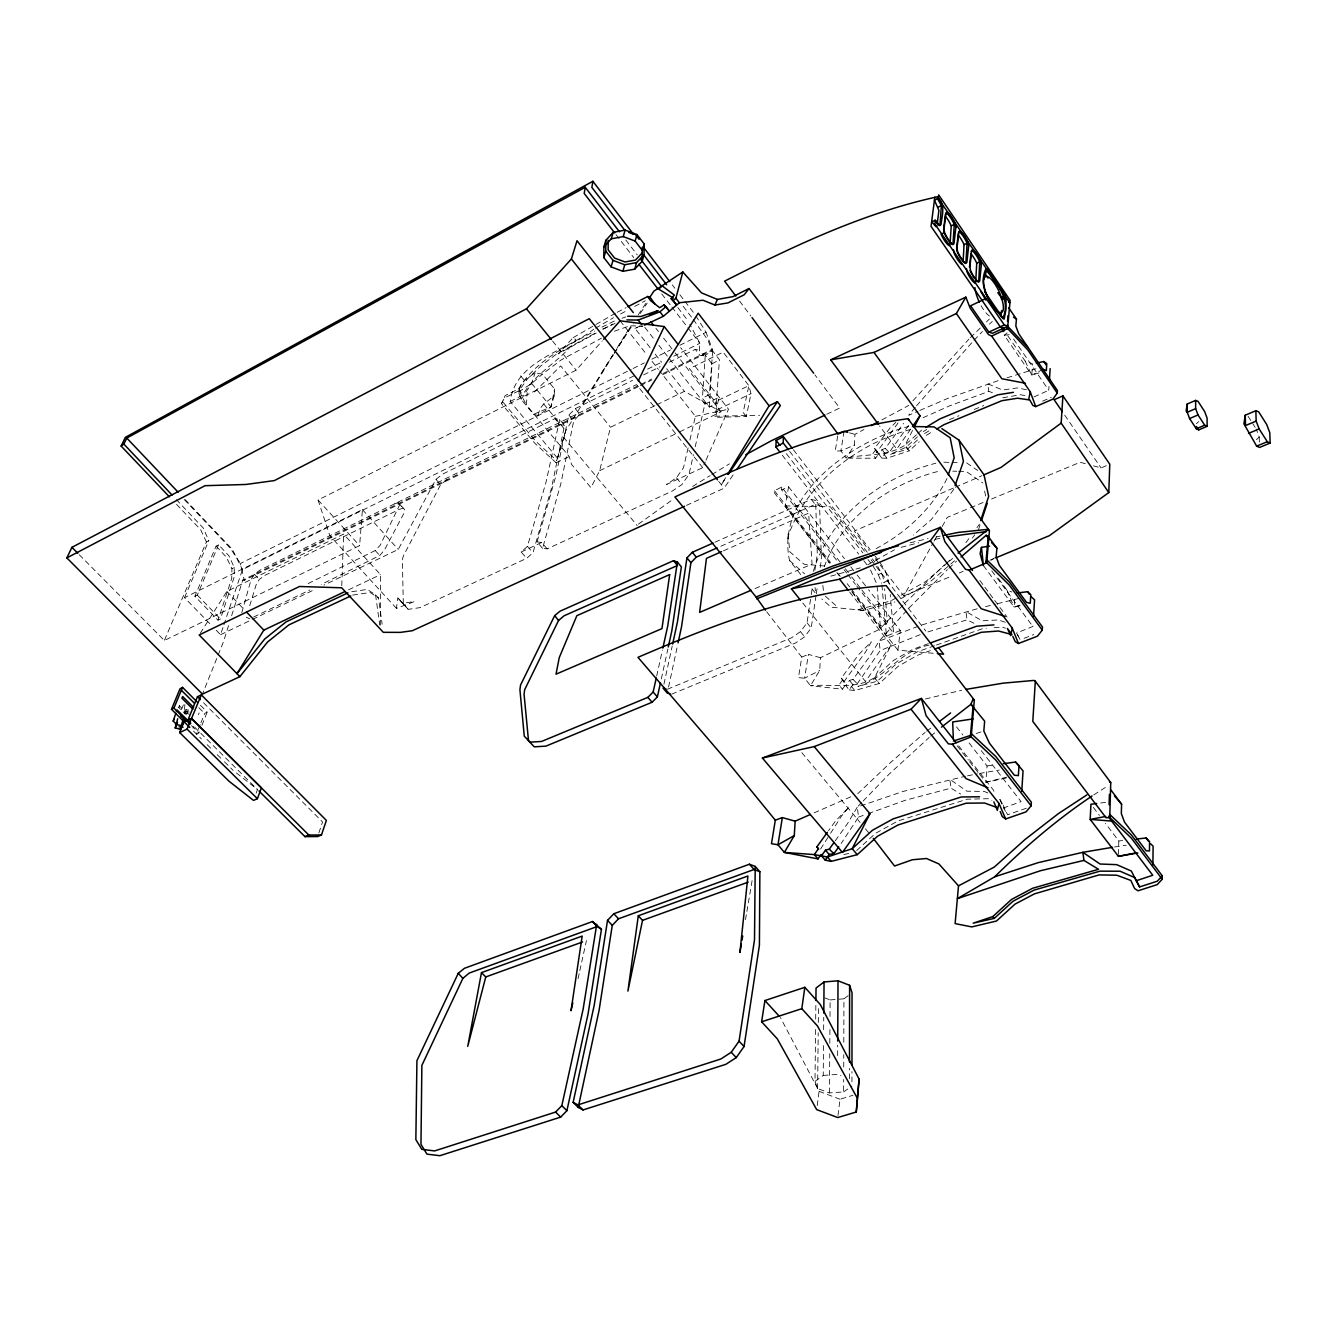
<?xml version="1.0" encoding="UTF-8"?>
<svg xmlns="http://www.w3.org/2000/svg" width="1337" height="1337" viewBox="0 0 1337 1337"><rect width="100%" height="100%" fill="white"/><g stroke="black" fill="none" stroke-linecap="round" stroke-linejoin="round"><path stroke-width="0.75" stroke-dasharray="5 3.75" d="M851.953 1081.917L851.97 1071.555M849.463 1078.792L849.48 1068.413M380.326 625.098L380.477 574.643L343.609 534.098L226.855 591.405L200.283 633.22M815.57 1029.523L815.002 1081.332L817.626 1088.569L829.475 1092.931L843.647 1091.894L843.68 1079.477M843.731 1067.076L843.764 1054.659M843.797 1042.258L843.948 998.806L850.416 993.976M837.647 1055.662L837.697 1045.267M829.475 1092.931L829.742 1053.656M829.826 1043.328L829.926 1028.855M830.01 1016.471L830.127 999.926L822.422 996.984M815.002 1081.332L823.241 1075.433L823.525 1042.191M823.642 1029.741L823.742 1017.273M815.687 1019.162L815.854 1004.655M817.626 1088.569L818.194 1032.732M818.311 1022.387L818.478 1005.842M216.093 546.114L226.321 557.078L231.936 568.76L231.736 578.403L218.015 620.167L194.884 596.285L216.093 546.114L218.583 544.794L228.945 555.841L234.326 567.573L234.142 577.216L220.455 618.981L218.015 620.167M1118.467 854.427L1118.802 840.99L1105.465 823.408M341.771 585.723L343.609 534.098M840.221 562.208L781.644 487.052L774.474 490.763L774.407 492.918L829.174 562.894M800.763 574.643L789.532 560.487C775.076 494.189 853.223 440.742 908.575 426.47M844.048 431.333L840.923 450.92L846.204 458.156L854.443 445.071L854.945 434.358L863.936 429.528M766.703 611.794L801.782 657.069L798.44 677.675L804.607 678.193L810.506 685.697L819.715 670.505L820.417 657.72L879.362 629.393L903.311 604.759M189.486 714.175L184.339 712.972L184.857 704.499L183.537 707.708M709.345 407.116L711.986 363.848L705.251 355.124L712.671 350.979L719.406 359.737L716.348 403.323L709.345 407.116L702.426 398.292L705.251 355.124M654.879 405.696L610.524 427.238L599.628 470.741L590.921 487.654L571.534 464.39L569.278 456.585L526.427 405.027L527.196 392.727M1017.691 634.958L1020.181 639.788L1016.521 633.019L1032.883 626.501L1033.133 622.407M1033.986 396.922L1048.776 390.27L1049.027 386.343M554.12 395.969L554.571 388.983L542.421 374.159L535.067 372.756L524.488 380.477L520.728 385.223L518.522 392.042L521.096 399.328L533.563 414.336L537.942 415.473L550.994 406.933L554.12 395.969L543.708 403.975L539.981 408.704L537.942 415.473M1039.066 372.889L1031.78 375.162L1032.565 363.848L1025.178 361.09L1005.708 332.763M1020.215 605.694L1014.181 607.165L1014.75 599.227M712.671 350.979L709.446 394.465L702.426 398.292M704.148 353.286L703.529 355.759L699.335 350.327L699.869 343.275L689.825 324.256M79.267 554.738L164.351 640.49L359.62 545.63L362.427 509.631L184.489 597.672L210.461 624.329M1006.176 778.084L985.82 782.229L987.057 765.967L967.971 741.517M933.193 653.275L897.896 650.15L900.302 630.512L868.565 589.684M402.671 603.238L408.253 609.354L397.757 597.789L402.671 603.238L414.437 601.566L396.454 608.352L397.757 597.789L408.253 609.354L420.069 607.616L526.711 558.314L532.978 552.783L551.446 488.256L564.532 425.4L559.685 419.517L554.989 418.648L442.647 474.117L435.962 479.331L398.259 549.423L323.888 585.121M837.981 1115.509L840.004 1099.231L852.906 1095.321M817.225 1105.565L819.096 1091.343L780.44 1017.541M667.414 689.257L791.621 637.732L800.479 631.649L807.047 622.825L810.957 596.603M811.258 594.597L812.478 586.525M814.885 570.381L817.291 554.253L815.637 500.539L811.275 499.336L714.961 542.22M671.642 694.17L795.782 642.88L804.64 636.796L811.191 627.989L816.005 595.717M816.305 593.712L817.509 585.639M820.216 567.49L821.419 559.434L819.564 505.603L815.637 500.539M820.417 657.72L808.417 654.378L804.607 678.193L819.715 670.505M837.681 435.979L835.241 451.054L840.923 450.92L854.443 445.071M612.847 354.79L565.785 430.715L556.075 462.719L535.051 443.483L501.509 403.69L505.219 395.535L518.656 388.883C535.352 360.522 566.905 346.166 594.664 331.108M745.494 919.672L746.531 913.522M746.882 911.483L752.096 880.749L750.007 878.376M829.976 563.261L785.137 505.871L788.579 486.818L781.71 489.894L837.664 561.573M533.563 414.336L550.994 406.933L554.571 388.983M542.571 548.337L537.039 541.903L555.473 477.409L568.877 415.005L575.294 408.621L579.773 414.42L573.707 420.888L560.821 483.793L542.571 548.337L547.201 548.872L672.277 491.063L681.903 484.579L688.973 474.434L693.452 454.647M746.313 416.509L743.171 412.464L748.854 385.658L715.278 401.702L717.384 409.69L715.713 417.311L746.313 416.509L751.01 393.696L748.854 385.658L723.15 352.149L689.491 368.611L716.348 403.323M668.584 687.051L677.642 644.902M559.685 419.517L546.098 481.905L527.43 546.365L521.146 552.014L526.711 558.314M663.937 684.143L672.21 646.038M578.069 978.651L579.389 972.634M579.823 970.629L586.442 940.563M661.314 678.929L667.865 648.98M656.684 676.054L662.417 650.1M695.24 446.725L704.883 404.092L669.102 358.366M688.087 447.912L683.525 467.649L676.438 477.794L666.511 484.479L702.71 467.666L705.217 462.017M689.909 440.023L695.39 416.342L659.676 371.001M394.515 503.882L398.225 502.695L399.913 504.3L404.793 509.798L403.874 513.375L384.454 549.975L379.758 555.523L321.214 584.503M399.913 504.3L380.159 545.279L375.229 550.526L305.304 584.971M241.796 612.613L251.155 579.372L254.314 574.191L259.913 570.18L636.529 384.621L702.71 467.666M543.708 403.975L565.785 430.715L556.693 460.563L535.719 441.227L502.277 401.25M249.718 605.711L256.169 584.653L259.278 579.439L264.826 575.378L399.362 509.33L403.122 508.21L404.793 509.798M228.543 625.616L223.597 641.442L202.455 694.104M231.635 615.722L242.749 580.108L651.871 378.989M521.096 399.328L531.658 383.468L535.067 372.756M557.161 457.772L510.166 401.451C515.681 360.255 565.484 351.547 593.728 329.22M178.79 707.591L179.492 705.903L185.291 711.668L184.606 713.356L178.79 707.591L180.662 701.942M978.45 529.77L980.957 522.215M216.226 630.262L220.555 634.707L223.212 626.819M223.881 624.847L242.448 569.629L634.574 375.58M318.858 832.918L322.551 821.988L201.887 701.106M946.98 478.562C931.973 509.213 904.714 533.73 874.548 549.423M256.169 793.142L257.489 789.532L192.277 724.821M824.311 566.721C841.742 516.918 890.91 482.59 940.964 470.708M813.297 571.434C829.759 516.433 881.534 476.808 935.867 463.237M787.409 538.61C804.757 483.509 856.566 443.834 911.082 429.378M200.182 724.704L196.455 734.03L198.879 732.927L201.152 727.244M200.934 722.849L204.678 713.507L207.218 712.069L199.965 704.816M201.92 725.339L207.218 712.069M192.979 728.147L193.664 726.442M198.428 714.643L199.113 712.939M185.174 714.426L187.447 708.877M186.461 714.443L188.718 708.911M184.339 712.972L185.81 709.379L189.236 710.181M181.481 709.512L183.754 703.981M194.884 596.285L197.308 595.099L218.583 544.794M176.3 499.537L203.224 527.998L208.789 540.666L206.416 541.936L164.351 640.49M184.489 597.672L208.789 540.666M706.036 460.129L728.498 409.222L680.633 347.653M849.647 592.04L891.144 645.002L874.615 677.575C854.911 690.093 832.366 683.792 810.506 685.697L842.394 689.223L846.137 683.875L841.341 678.093L858.605 654.645L871.289 641.827L865.591 651.921L843.697 682.071L846.137 683.875M912.536 430.447L905.082 445.104C887.317 456.853 866.075 453.51 846.204 458.156L875.568 458.223L878.927 453.577L874.582 448.363L890.108 427.907L895.823 422.308M501.509 403.69L504.45 397.958L519.04 390.738L527.597 378.689L540.917 365.887L556.376 354.188L595.45 333.013M447.076 479.632L440.608 484.662L403.59 555.523L402.353 559.234L403.323 603.94M880.264 565.1L903.762 595.918L933.092 542.956M934.112 541.117L937.137 535.636M942.201 526.511L947.248 517.369L968.439 508.595M898.08 422.927L876.654 452.324L878.927 453.577M861.646 802.551L857.335 807.013L858.504 817.124L841.14 843.497M920.24 634.64L880.181 650.551L857.318 683.725L852.822 684.678L849.196 689.875L845.769 685.63L849.446 680.466L852.989 679.397L869.886 656.233L879.094 641.142L906.252 611.042M613.248 354.823L581.963 406.064M614.301 353.068L632.535 323.454M725.573 477.693L721.328 484.696L726.008 477.777M617.193 347.787L628.056 330.256M908.642 425.417L889.172 452.474L885.077 453.644L881.818 458.156L878.76 454.045L882.052 449.566L885.295 448.396L903.561 423.344M510.166 401.451L522.717 395.184C535.235 372.054 561.256 361.358 575.762 339.682L573.205 337.626L558.114 353.904L596.235 333.063M820.6 848.995L829.441 835.057M830.544 833.319L841.608 815.921L849.095 806.98L835.491 821.035L828.522 830.695M601.968 372.304L613.115 354.974M614.235 353.235L633.37 323.821M638.15 314.964L647.141 301.36M640.273 313.46L647.175 303.115M686.399 505.419L724.086 488.189L733.478 474.418M910.698 429.093L896.726 449.082L879.612 425.951M891.144 645.002L865.457 681.469L801.816 601.817M842.761 679.681L838.967 684.995L842.394 689.223M835.307 840.706L847.424 823.742L857.335 807.013L902.96 791.471L965.565 776.212M965.916 542.655L970.812 535.987M976.946 527.647L979.403 524.321M972.333 538.092L974.773 534.767M875.902 449.533L872.509 454.129L875.568 458.223M953.782 489.342L931.388 519.475L913.321 535.101M915.243 407.35L908.725 415.222L918.018 411.211M916.564 405.779L972.701 341.687M912.937 400.782L968.957 339.097M396.454 608.352L329.788 535.602L318.072 500.005L576.163 370.148L602.268 340.851M974.088 340.233L982.444 331.492M863.084 801.064L888.971 774.29L929.232 737.422M904.731 603.305L944.54 564.766M908.976 608.034L947.348 569.679M534.549 391.942L560.654 365.903L610.524 427.238M970.411 337.659L980.606 327.649M986.439 321.916L989.347 319.058M989.413 324.189L992.321 321.398M857.719 793.76L890.509 762.575L925.104 732.409M1256.396 439.739L1259.22 437.049L1256.145 428.943M948.869 568.275L956.49 561.189M934.53 645.721L917.316 651.838L896.325 663.887L877.323 681.218L857.936 686.382C885.077 678.661 900.369 650.4 929.165 645.086M856.633 850.583L875.518 833.319L897.912 821.002L967.269 799.192L988.177 798.707L991.92 800.311M917.449 440.023L907.422 449.165L889.79 454.563L906.018 447.26L917.483 436.815M1196.381 423.729L1198.721 421.59M916.48 434.776L905.082 445.104L909.26 450.803L919.238 441.762M917.917 433.489L922.196 429.612M849.196 689.875L854.794 690.56L879.311 683.474L898.197 666.311L917.55 655.247L933.009 649.665M518.522 392.042L531.658 383.468L542.421 374.159M947.95 562.442L926.023 581.378L897.779 597.037M949.521 561.089L952.646 558.381M954.568 560.755L928.162 583.55L900.135 599.06M946.044 563.479L952.061 558.314M930.753 736.135L935.348 732.275M1043.077 369.263L1031.78 375.162L1004.254 335.236L1007.162 332.93M926.691 731.189L931.471 727.545M545.63 371.653L561.089 359.987L601.483 338.161M638.434 524.121L673.948 498.701M843.647 1091.894L851.953 1086.062M991.385 560.069L994.578 557.863M692.616 486.451L710.097 475.638M1093.783 794.897L1107.203 786.29M711.852 474.568L729.45 463.822M923.232 431.6L926.691 429.495M924.619 433.506L931.555 429.311M926.357 435.31L933.376 431.066M573.205 337.626L615.421 313.209M595.533 328.183L613.499 317.721M867.813 564.766L894.453 549.808M711.986 363.848L719.406 359.737M896.007 598.007L890.709 600.948L857.268 609.906L863.301 610.424L894.871 601.968M601.934 327.13L614.719 320.847M603.505 329.103L612.58 324.139M602.552 329.153L615.421 323.27M881.902 419.868L908.859 405.378M620.569 313.961L627.638 310.184M634.707 306.424L645.32 300.758M617.209 312.273L626.201 307.627M638.518 386.577L244.253 580.342L240.426 563.462L631.214 369.413M633.086 368.494L644.317 362.912M651.804 359.202L670.505 349.91M679.865 345.264L706.07 332.261L696.142 316.317M231.936 568.76L234.326 567.573M647.626 369.112L662.55 361.742M673.748 356.194L699.869 343.275L671.909 307.059M575.294 408.621L632.518 380.36M643.598 374.895L660.211 366.689M669.453 362.143L695.29 349.375L699.335 350.327M662.951 373.541L711.518 349.676L712.671 350.127L706.07 332.261M640.373 385.658L651.487 380.193M662.617 374.728L712.671 350.127M873.094 566.136L878.359 574.659L885.478 571.183L889.372 584.286M656.718 404.81L684.427 391.34L721.027 411.763L678.06 432.636M599.628 470.741L676.188 433.539M253.579 617.042L309.95 589.935M220.555 634.707L250.621 620.284M252.492 619.382L314.496 589.617M704.883 404.092L719.022 397.323L714.86 416.225L759.6 415.306M826.767 414.219L839.686 408.036L814.901 374.845M850.984 588.564L880.298 626.05L887.35 622.674L884.659 588.715M717.384 409.69L751.01 393.696M348.489 589.851L380.477 574.643M521.146 552.014L541.635 542.488L547.201 548.872M556.075 462.719L569.278 456.585M923.048 417.729L949.688 405.813L988.795 391.39L992.388 392.643M720.844 546.248L815.186 504.383L819.564 505.603M723.484 550.811L808.618 513.141L812.077 564.047L752.998 589.45M814.116 812.863L852.037 796.25M1042.542 401.167L1051.333 397.34M953.331 488.105L854.31 531.04L869.134 550.51M955.236 487.286L981.893 475.721M919.873 410.409L947.783 398.393L999.374 380.243M1093.449 465.861L1101.053 467.917L1106.284 465.694M900.302 630.512L886.481 636.128L881.751 583.283L889.021 580.208M970.361 507.793L983.848 502.194M991.553 499.002L1080.146 462.268L1085.845 463.805M903.762 595.918L951.66 576.113M959.331 572.938L963.158 571.35M989.982 560.253L993.809 558.665M949.404 419.617L958.93 415.723M974.188 409.473L983.731 405.562M650.133 347.67L634.891 328.267L640.206 326.094M801.782 657.069L808.417 654.378M1024.075 638.301L1033.785 634.557M983.43 565.584L1014.181 607.165L1019.496 605.126M918.051 626.368L879.094 641.142L880.181 650.551M928.379 643.682L912.92 649.281L893.551 660.411L874.615 677.575L879.311 683.474M858.504 817.124L866.292 814.317M868.231 813.615L905.216 800.295L950.991 788.128L960.751 794.111M1002.332 803.671L999.073 797.754L1003.569 807.899L1021.1 801.648L979.219 748.035M622.14 318.206L625.85 316.886M936.452 645.052L982.361 628.741L986.271 628.407M614.335 331.225L629.71 325.81L642.83 326.078L634.891 328.267M1026.264 808.267L1007.53 814.768L1003.151 805.141M881.818 458.156L886.966 458.207L909.26 450.803M976.211 733.512L981.926 731.64M1007.062 377.819L1035.941 368.778M927.962 631.916L967.019 619.816L973.921 623.259M921.945 624.897L977.715 608.602M830.762 576.163L860.326 567.857M910.23 542.772L928.112 538.577M901.138 547.301L918.803 542.755M985.57 606.647L995.38 604.224M997.352 603.739L1018.928 598.391M985.82 782.229L1006.761 777.115M925.455 698.984L961.654 690.26M843.914 854.577L851.418 852.805M695.39 416.342L728.498 409.222M936.167 536.939L940.212 536.104M934.897 539.363L940.947 538.142M967.537 775.828L977.364 773.889M979.336 773.505L999.274 770.062M1002.8 397.757L1020.616 394.733L1026.114 395.836M1114.456 846.99L1126.239 845.235M351.731 591.723L367.341 589.433L375.563 594.865L378.471 597.973L382.165 624.229M352.634 595.082L370.215 592.525L378.471 597.973M987.057 765.967L995.196 764.848M1100.635 803.002L1110.328 801.782M1004.254 335.236L1010.438 334.568M1118.802 840.99L1122.696 840.555M994.11 627.738L1001.948 627.053L1005.474 628.223M830.127 999.926L843.948 998.806M823.241 1075.433L837.564 1074.38L840.956 1075.633M785.137 505.871L830.377 506.79L865.992 553.167M943.838 462.201L950.055 462.401M952.145 462.468L958.378 462.669M952.729 471.142L956.657 471.276M958.629 471.359L966.467 471.643L982.845 482.975M824.662 566.019L804.038 564.247L789.783 551.763L787.76 531.123M185.291 711.668L189.236 712.036M703.529 355.759L699.919 355.375L695.29 349.375M863.301 610.424L831.012 607.148L821.837 598.976M537.039 541.903L541.635 542.488M242.749 580.108L244.253 580.342M1026.415 389.719L1017.323 387.931L1002.616 390.003L987.809 383.853L988.795 391.39M564.532 425.4L559.501 424.381L554.989 418.648M849.496 432.837L854.945 434.358M1005.257 622.24L998.271 619.95L982.093 620.803L965.949 611.51L967.019 619.816M819.096 1091.343L840.004 1099.231M998.438 578.57L1006.978 590.169L1011.892 592.024M987.909 792.991L984.182 791.404L966.952 791.203L949.838 779.321L950.991 788.128M246.209 617.193L249.818 618.864M966.684 462.936L977.731 470.507M236.365 772.92L257.489 789.532M789.532 560.487L804.59 573.807M825.38 596.218L838.449 607.817M191.542 725.64L198.879 732.927M193.514 731.122L201.369 738.91M207.135 744.642L211.463 748.921M217.246 754.636L223.012 760.369M224.466 761.789L233.123 770.379M198.862 707.708L204.678 713.507M852.989 679.397L857.318 683.725M197.308 595.099L220.455 618.981M885.295 448.396L889.172 452.474M226.855 591.405L243.902 609.271M185.258 499.704L232.32 549.306L242.448 569.629M176.517 504.316L200.65 529.719L206.416 541.936M184.205 499.503L230.148 548.003L240.426 563.462M254.314 574.191L259.278 579.439M318.072 500.005L359.62 545.63M375.229 550.526L379.758 555.523M362.427 509.631L398.259 549.423M398.225 502.695L403.122 508.21M435.962 479.331L440.608 484.662M527.43 546.365L532.978 552.783M563.479 437.216L637.214 525.541M801.799 752.631L860.092 822.456M865.39 828.79L869.368 833.553M520.628 375.814L524.488 380.477M531.658 383.468L550.994 406.933M568.877 415.005L573.707 420.888M552.616 341.102L576.163 370.148M676.438 477.794L681.903 484.579M800.479 631.649L804.64 636.796M849.446 680.466L852.822 684.678M851.335 686.249L854.794 690.56M807.047 622.825L811.191 627.989M718.738 481.454L724.086 488.189M875.752 679.263L877.323 681.218M811.994 588.798L815.72 593.511L815.069 587.495M620.134 320.813L646.907 354.823M652.021 361.291L658.389 369.396M655.214 354.138L661.564 362.227M666.645 368.694L684.427 391.34M958.713 745.929L993.491 790.134L995.062 793.944M957.142 745.795L968.356 760.051M969.609 761.639L978.333 772.719M979.586 774.307L983.33 779.053M774.474 490.763L830.578 562.476M847.157 583.667L849.697 586.926M644.802 327.314L653.76 338.762M658.874 345.297L667.815 356.728M836.812 572.654L839.352 575.913M852.087 592.191L886.481 636.128M845.318 568.743L850.416 575.278M851.686 576.915L860.61 588.364M861.88 589.985L887.35 622.674M655.932 328.317L658.489 331.593M663.587 338.127L673.798 351.23M675.085 352.851L721.027 411.763M844.015 569.712L846.555 572.971M847.825 574.609L855.463 584.369M856.733 586.007L893.601 633.237L890.241 594.497M837.664 573.088L840.238 576.364M851.769 591.121L897.896 650.15M956.507 726.86L962.874 734.999M788.579 486.818L844.449 558.665M850.783 566.838L855.864 573.356M857.134 574.994L867.295 588.063M811.275 499.336L815.186 504.383M615.973 234.593L633.771 257.657M661.731 293.873L670.639 305.404M782.262 455.165L858.705 554.136M863.802 560.738L867.629 565.685M789.615 451.321L867.245 552.198M872.342 558.816L874.883 562.125M625.833 240.025L637.248 254.866M677.859 307.61L688.003 320.796M786.373 453.678L862.883 552.916M867.997 559.534L870.537 562.827M672.327 284.931L674.851 288.224M679.898 294.792L683.692 299.739M684.945 301.377L693.769 312.891M683.123 306.206L691.998 317.771M693.251 319.409L708.025 340.3L711.518 349.676M793.393 449.767L870.086 549.591M875.1 556.125L877.624 559.401M871.089 559.785L874.899 564.766M876.17 566.42L925.772 631.014M875.317 558.615L879.027 563.479M1093.348 807.431L1099.398 815.42M739.562 301.026L750.776 315.933M979.887 580.492L983.597 585.472M984.834 587.144L988.544 592.124M989.781 593.795L993.475 598.775M994.711 600.43L1007.079 617.059M882.052 449.566L885.077 453.644M883.857 454.045L886.966 458.207M991.753 570.815L1032.883 626.501M906.018 447.26L907.422 449.165M1013.563 339.03L1048.776 390.27M1064.687 415.105L1101.053 467.917M870.521 570.013L876.32 582.949M877.757 566.47L882.771 576.197L884.192 582.731M518.656 388.883L522.717 395.184M1248.056 416.258L1255.142 427.355M880.13 562.676L885.478 571.183M841.341 678.093L843.697 682.071M1003.569 807.899L1005.558 811.342M874.582 448.363L876.654 452.324M519.04 390.738L526.427 405.027M1025.178 361.09L1031.78 375.162M1006.978 590.169L1014.181 607.165M878.359 574.659L881.751 583.283M984.6 491.114L985.904 497.23M375.563 594.865L379.758 625.098M822.84 585.439L823.926 594.932M877.105 586.174L880.298 626.05M1259.22 437.049L1259.471 445.371M781.644 487.052L781.71 489.894M989.564 316.05A19.687 6.401 65.9 0 1 981.124 305.705"/><path stroke-width="1.5" d="M851.97 1065.338L852.037 992.773L849.613 985.302L838.015 980.806L824.06 981.96L816.038 988.06L815.904 1000.511M849.496 1062.18L849.613 985.302M1187.239 404.008L1187.223 412.264L1189.596 418.548L1196.297 428.776L1198.737 429.879L1207.144 426.319L1207.077 418.046L1204.637 411.529L1197.985 401.284L1195.629 400.415L1187.239 404.008L1186.12 410.894L1187.223 412.264L1195.646 408.654L1195.629 400.415M603.839 257.573L603.889 246.86L605.811 240.359L613.182 232.337L625.114 230.098L636.964 234.56L644.183 243.969L643.999 254.682L642.211 261.216L634.741 269.155L622.875 271.311L611.109 266.899L603.839 257.573L605.761 251.072L605.811 240.359M608.185 240.259L608.134 249.785L614.552 258.058L624.997 261.968L635.51 260.046L642.128 252.994M759.867 871.724L759.416 945.209L744.057 1046.52L736.252 1057.6L725.907 1064.302L583.049 1109.944L578.219 1107.42L573.138 1102.373L594.23 1005.173L607.533 920.357L613.783 913.756L749.422 864.22L755.221 866.426L759.867 871.724L754.068 869.501L749.422 864.22M837.714 1041.105L838.015 980.806M823.793 1013.112L824.06 981.96M1006.059 298.001L1005.942 309.632L1004.204 319.008M755.221 866.426L754.503 939.827L739.06 1041.172L731.239 1052.269L720.877 1058.988L577.952 1104.897L573.138 1102.373M984.032 278.998L986.589 270.509C997.018 284.38 1011.106 299.254 1003.001 317.955L1002.198 317.788C991.035 303.499 977.197 287.906 986.004 268.57M1152.878 864.889L1153.112 846.204L1150.773 843.881M1162.221 879.261L1162.271 875.852L1131.353 834.923L1109.844 814.534L1108.657 817.108L1152.761 875.267L1136.216 880.749L1131.369 871.039L1116.696 864.655L1100.033 864.02L1082.886 852.321L1038.164 862.649L994.711 876.788L957.359 898.648L955.119 923.616L971.782 926.909L996.466 921.026L1015.067 904.096L1034.454 893.851L1099.098 874.916L1116.813 875.217L1130.868 880.465L1134.628 888.537L1138.004 890.793L1157.224 884.609L1162.221 879.261L1131.269 838.048L1109.743 817.492L1110.746 782.596L1035.323 681.218L1034.086 680.416L1003.101 683.157L965.632 689.441M788.345 449.667L783.248 443.065L783.332 436.681L776.179 440.441L775.878 446.909L779.705 451.856M642.211 261.216L642.228 247.278M1110.813 789.833L1121.593 804.189L1121.325 813.514L1124.467 822.038L1146.193 850.833L1149.486 850.917L1149.553 841.491L1146.06 837.998L1136.316 839.068M1109.075 804.74L1109.409 794.429M1109.844 814.534L1109.743 817.492L1106.083 817.793L1032.799 721.378L1035.323 681.218M995.731 557.88L1049.361 535.686L1108.791 492.568L1109.777 464.206L1062.915 395.869L1054.124 399.763L1062.347 411.696M856.265 1112L859.089 1079.093L820.3 1004.538L804.841 987.308L764.914 1000.544L761.622 1021.802L777.282 1038.816L816.69 1109.626L837.731 1117.548L856.265 1112L859.089 1079.093M184.205 719.974L180.428 729.217L175.214 727.996L177.704 718.738M180.428 729.217L182.918 719.958M821.052 854.477L818.027 858.906L784.351 852.404L794.278 835.575L795.147 821.169L810.322 814.517M1021.752 791.387L1023.056 770.881L1015.552 762.023L1003.335 763.711M1033.534 616.24L1034.571 599.795L1031.328 596.904M1049.411 380.427L1050.147 368.594M1000.21 811.559L1002.299 816.64L1005.675 818.946L1026.031 811.877L1031.128 805.827L1031.362 802.233L995.814 756.541L971.464 733.762L974.322 700.036L886.147 585.623C799.426 591.556 717.067 623.343 637.966 657.336L725.79 759.55L775.31 820.183L771.482 843.697L777.984 844.767L794.278 835.575M1012.811 636.395L1015.284 641.71L1018.46 643.498L1037.479 636.178L1042.258 630.111L1042.459 626.986L1009.519 582.213L986.94 560.019L989.413 530.806L908.057 418.698C826.199 429.695 749.255 462.468 674.918 496.946L756.04 596.97L765.449 610.19M936.886 428.943L943.922 424.698L1001.881 400.699L1017.557 398.209L1029.791 399.98L1032.832 405.429L1035.724 406.598L1052.921 399.111L1057.249 393.095L1057.417 390.554L1018.694 333.665L1015.836 326.011L1016.438 319.092L1008.716 307.811M1108.791 492.568L1061.16 423.127L1062.915 395.869M873.262 838.349L894.553 866.025L912.352 859.758L926.491 858.504L938.908 863.936L958.512 885.846L957.359 898.648L1040.253 870.788L1083.923 860.41L1098.529 869.284L1032.582 888.286L1011.541 899.433L992.823 916.564L973.169 923.182L994.293 918.369L1013.011 901.238L1034.053 890.108L1099.967 871.156L1120.105 871.223L1134.879 877.69L1139.592 886.916L1157.274 881.217L1162.271 875.852M961.052 556.944L986.188 535.268L988.26 536.471L996.901 548.22L996.165 556.76L999.324 565.35L1026.582 602.435L1030.275 603.254L1030.794 594.597L1027.551 591.706L1017.223 593.01M1031.128 805.827L995.547 759.834L971.18 736.904L971.464 733.762L970.344 736.687L973.085 706.17L970.913 704.332L973.069 699.167L974.322 700.036M1042.258 630.111L1009.285 585.071L986.706 562.727L986.94 560.019L985.887 562.877L988.26 536.471M1057.249 393.095L1027.785 349.876L1007.58 328.551L1010.12 300.39L938.708 194.935L938.323 197.876L934.513 200.383L938.908 210.344L937.22 223.78M1007.145 325.309L1006.794 329.203L1007.764 326.362L1027.952 347.57M1007.496 321.415L1008.014 315.599M969.492 267.116L970.963 253.512M963.108 261.5L964.044 244.638A14.891 4.813 65.4 0 0 958.462 235.446M936.97 225.702L935.867 226.621L931.722 221.691L935.415 220.404L934.964 224.148L1004.304 324.941L1007.948 326.161L992.539 333.314L988.862 332.111L970.595 305.772L986.088 298.452M934.83 197.141L931.037 226.354L1000.41 326.997L1004.07 328.2M638.301 915.778L627.922 991.101L642.529 920.341L638.301 915.778L747.918 876.002L739.929 952.462L741.316 944.256M856.917 1097.46L817.408 1025.914L801.816 1008.666L804.841 987.308M717.067 547.919L696.31 557.128L690.911 562.71L681.519 626.836L678.076 642.896M713.072 543.056L692.299 552.298L686.934 557.863L677.441 621.972L672.645 644.033M656.25 678.043L653.158 692.014L647.86 697.362L541.569 741.45L530.02 742.169L524.271 736.169L519.926 689.708L520.528 685.129L554.671 615.605L560.036 611.193L673.53 560.671L677.408 562.108L667.698 626.151L662.851 648.111M754.068 869.501L618.546 918.77L612.262 925.388L599.11 1010.204L578.219 1107.42M1245.265 415.205L1243.911 423.812L1256.646 446.123L1259.538 447.444L1270.15 443.048L1269.782 432.653L1266.707 424.514L1258.635 411.796L1255.861 410.726L1245.265 415.205L1245.516 425.55L1256.162 421.088L1255.861 410.726M601.449 929.299L588.046 1013.998L566.905 1110.679L560.688 1117.097L439.856 1155.703L426.954 1154.132L420.971 1144.372L421.874 1065.388L462.869 978.383L469.203 973.069L597.204 926.524L601.449 929.299L592.492 921.527L464.424 968.306L458.273 973.286L416.927 1060.676L415.857 1139.609L421.807 1149.352L434.625 1150.923L555.574 1112.066L561.824 1105.666L583.166 1008.984L596.737 924.302M795.147 821.169L782.329 817.592L777.984 844.767L784.351 852.404L814.333 854.594L827.402 857L852.204 848.677L872.459 830.26L893.133 818.879L961.203 796.986L979.57 796.785M169.415 496.846L121.132 446.057L123.856 444.085L126.781 438.068L585.222 187.28L584.202 193.43L614.702 232.939M121.132 446.057L125.344 437.366L592.876 181.297L591.856 187.414L624.814 230.315M742.018 940.162L742.703 936.067M572.788 1002.717L571.016 1010.739L582.18 936.084L481.47 972.634L467.733 1046.37L485.766 976.946L582.564 941.967M1000.611 315.833L1001.614 310.518M1028.705 399.479L1030.242 391.774L991.67 336.088L988.461 334.534L970.177 308.178L965.832 297.148L830.695 359.837L878.392 424.297M981.442 547.401L980.121 553.702L983.43 565.584L981.442 547.401L989.597 546.098M673.53 560.671L677.491 565.484L564.064 615.805L558.548 620.485L524.656 689.725L524.071 694.304L528.516 740.815L534.282 746.831L545.914 746.13L652.088 702.259L657.386 696.895L660.445 682.923M668.299 646.974L671.792 630.997L681.385 566.921L677.408 562.108M800.512 600.196L791.42 588.815L940.329 527.313L944.908 541.736L965.464 569.261L969.108 570.214L1012.293 628.206L1010.672 635.543L1007.396 628.457L1011.992 634.624L998.555 631.014L981.325 632.284L934.931 648.98M762.391 758.029L814.216 746.598L869.902 813.715L842.444 852.421L762.391 758.029L921.36 698.432L926.106 715.679L948.351 743.84L952.328 744.241L998.99 803.453L997.318 810.339L993.876 801.899M673.347 298.118L658.74 289.143L662.199 285.867L674.366 295.093L671.191 298.736L673.213 300.524L675.887 298.235L682.823 271.979L701.507 292.87L717.384 299.421L732.826 296.664L749.021 288.525L813.665 373.19M634.741 269.155L636.546 262.604L643.999 254.682M644.183 243.969L642.378 250.504L635.142 241.078L623.243 236.599L611.293 238.822L603.889 246.86M635.142 241.078L636.964 234.56M622.875 271.311L624.73 264.759L636.546 262.604M623.243 236.599L625.114 230.098M611.109 266.899L612.981 260.364L605.761 251.072M611.293 238.822L613.182 232.337M350.762 595.968L288.976 624.847L267.517 642.044L239.891 676.656L202.455 694.104L66.85 557.897L71.931 547.334L526.46 308.814L571.4 258.96L577.032 240.727L633.303 312.607M176.15 723.969L173.225 721.078L175.732 713.54M980.639 520.578L988.678 496.328L984.032 474.836L959.03 440.157L941.85 428.625M981.575 520.327L987.207 503.33M258.994 791.019L304.97 836.628L317.621 836.561L321.465 834.973L326.378 820.4L201.319 694.889L197.475 696.677L187.832 720.409L191.542 718.454L201.319 694.889M955.069 485.615L963.409 461.415L959.03 440.157M948.301 474.802L954.183 457.856L950.172 437.767L934.011 426.871L912.486 426.536M257.406 798.707L261.4 787.861L191.542 718.454L184.038 721.763L179.643 732.542L228.995 781.209L253.495 800.395L257.406 798.707L187.08 729.133L191.542 718.454L308.83 835.023L321.465 834.973M175.214 727.996L177.487 722.465M176.35 711.668L177.052 709.964L190.79 723.35M173.225 721.078L173.927 719.373M189.821 727.478L171.487 709.295L173.91 708.175L182.534 687.368L197.057 701.908M171.487 709.295L179.977 688.839L182.534 687.368M644.434 325.209L663.386 316.267L679.346 302.747L702.995 300.24L714.927 305.037L717.384 299.421M638.317 380.878L664.255 326.579L620.134 320.813L571.4 258.96M869.902 813.715L852.204 848.677L857.251 854.661L877.473 836.277L898.13 824.946L966.15 803.186L984.533 803.019L997.034 807.531M914.408 426.77L920.006 415.774L873.963 352.433L830.695 359.837M873.963 352.433L956.356 313.543L965.832 297.148M727.696 474.184L769.093 405.796L777.432 401.685L780.373 405.562L736.988 469.254M344.729 591.639L263.807 630.128L236.983 673.664L239.891 676.656M647.576 391.992L698.215 313.226L769.093 405.796M649.381 297.95L653.877 291.148L682.823 271.979M728.331 474.317L777.432 401.685M834.104 842.394L829.258 849.179L825.481 850.165L821.52 855.847L825.23 860.176L829.124 854.443L833.887 853.674L838.734 846.889M913.021 425.768L920.006 415.774M818.628 849.413L816.924 846.806L827.369 832.316M791.42 588.815L839.586 579.188L930.318 540.833L940.329 527.313L972.467 570.515M958.061 553.167L988.31 529.302L989.413 530.806M749.021 288.525L744.224 294.758L727.963 302.914L714.927 305.037M603.639 339.314L620.134 320.813M814.216 746.598L911.032 709.228L921.36 698.432L956.139 742.653M994.711 876.788C1024.744 847.09 1056.982 819.497 1092.112 795.966M971.163 251.573L972.2 250.637A14.824 4.746 65.5 0 1 979.754 261.718L978.751 280.586L977.731 281.572A14.473 4.663 65.6 0 1 975.676 279.667M626.903 319.894L638.133 320.078L659.926 311.822L665.943 306.658L669.352 311.07L664.004 304.92L659.709 307.694L650.45 300.558L647.777 296.463L628.006 306.691M941.482 727.127L970.913 704.332L984.65 721.144L983.831 731.005L989.413 743.121L1014.382 775.259L1018.376 775.594L1018.995 765.616L1015.552 762.023M939.46 721.462L950.607 712.955M1061.16 423.127L1000.945 467.465L983.798 474.902M1086.864 794.913L1058.236 813.732L1025.044 839.486L994.327 867.044L958.512 885.846M925.705 427.472L939.777 418.949L997.77 394.833L1013.446 392.326M745.795 454.68L771.432 440.709L824.929 415.105M871.122 425.667L878.309 421.807M66.85 557.897L205.012 485.699L245.991 484.462L274.386 480.585L589.266 318.691L717.451 479.816M775.878 446.909L783.248 443.065M649.431 314.997L658.138 310.602L640.908 316.501L627.705 316.234M938.357 207.051L941.398 205.53L937.555 198.862M951.242 225.903L954.284 224.399A14.991 4.83 65.2 0 0 946.563 213.101L945.493 214.004L943.604 229.396L944.173 232.722L941.114 234.242A14.64 4.746 65.2 0 0 948.902 245.573L949.972 244.638L951.242 225.903A14.974 4.847 65.2 0 0 945.61 216.627M964.044 244.638L967.086 243.15A14.908 4.796 65.4 0 0 959.448 231.97L958.395 232.872L956.623 248.348L957.192 251.674A14.557 4.696 65.4 0 0 964.913 262.921L965.966 261.952L967.086 243.15M966.434 268.587L967.019 271.912A14.473 4.663 65.6 0 0 974.673 283.026L975.692 282.057L976.729 263.188L979.754 261.718M991.67 336.088L1007.58 328.551M1004.12 296.179L1001.112 297.599L1001.731 299.521L1004.755 298.101M347.904 592.893L286.118 621.855L264.676 639.053L236.983 673.664L199.163 634.975L299.488 586.492L341.704 587.795L383.318 632.317L400.365 632.384L412.264 630.746L684.511 506.272M988.862 332.111L1004.304 324.941M179.643 732.542L187.08 729.133M721.596 551.646L706.454 558.348L699.635 612.396L751.093 590.269M1189.596 418.548L1198.019 414.955L1204.704 425.216L1207.144 426.319M969.108 570.214L986.706 562.727M1196.297 428.776L1204.704 425.216M1248.491 433.405L1259.153 428.943L1267.292 441.711L1270.15 443.048M304.97 836.628L308.83 835.023M1256.646 446.123L1267.292 441.711M756.04 596.97L832.55 566.153L876.871 551.379L898.447 545.797M756.675 598.859L833.218 568.091L881.501 552.348M952.328 744.241L971.18 736.904M775.31 820.183L782.329 817.592M930.318 642.997L976.729 626.201L993.976 624.897M642.529 920.341L748.185 882.153M953.398 741.049L970.512 735.4M761.622 1021.802L801.816 1008.666M825.23 860.176L831.146 861.379L857.251 854.661M1036.309 363.079L1043.813 361.542L1046.771 363.597L1046.353 370.633L1043.077 369.263M944.24 535.285L958.362 532.393L988.31 529.302M947.014 536.906L986.589 531.541M1096.741 803.504L1090.925 804.239L1090.19 819.414L1118.417 856.348L1136.283 852.805M1105.749 816.456L1090.19 819.414L1112.367 821.102M1118.417 856.348L1137.837 852.956M1112.484 847.324L1082.886 852.321L1083.923 860.41M973.085 718.905L952.679 721.963L953.331 739.127M937.354 653.643L943.588 654.194L938.49 647.576M179.091 726.86L183.052 727.228M1025.429 383.251L1001.848 378.739L956.356 313.543M175.431 724.27L180.662 725.49M665.96 688.889L663.068 688.154L667.28 693.067L670.188 693.803M847.691 432.336L844.048 431.333L837.998 434.09L752.029 317.588M1005.24 616.457L981.224 608.736L930.318 540.833M612.981 260.364L624.73 264.759M628.858 232.471L634.122 234.443M1008.666 302.312L1009.753 302.747L937.17 196.84C862.332 213.285 792.523 246.576 724.604 281.154L735.818 296.062M987.993 787.827L965.982 778.585L911.032 709.228M647.777 296.463L650.618 297.934L654.796 304.017M1013.496 317.136L1016.438 319.092M1109.476 781.744L1110.746 782.596M996.901 548.22L991.536 542.538M664.004 304.92L665.943 306.658M829.258 849.179L833.887 853.674M1121.593 804.189L1114.473 795.95M555.574 1112.066L560.688 1117.097M561.824 1105.666L566.905 1110.679M577.952 1104.897L583.049 1109.944M173.91 708.175L190.071 724.186M180.512 715.78L186.044 721.278M192.929 709.145L181.916 698.181L182.617 696.493L193.614 707.457M181.431 690.293L194.5 703.346M197.475 696.677L200.416 699.619M481.47 972.634L485.766 976.946M71.931 547.334L77.797 553.251M246.743 612.262L263.807 630.128M126.781 438.068L178.122 492.183M613.783 913.756L618.546 918.77M592.492 921.527L597.204 926.524M123.856 444.085L172.055 495.041M607.533 920.357L612.262 925.388M731.239 1052.269L736.252 1057.6M739.06 1041.172L744.057 1046.52M764.914 1000.544L779.153 1016.12M458.273 973.286L462.869 978.383M647.86 697.362L652.088 702.259M653.158 692.014L657.386 696.895M818.027 858.906L814.333 854.594L818.411 848.744L816.924 846.806M825.481 850.165L829.124 854.443M827.402 857L831.146 861.379M692.299 552.298L696.31 557.128M686.934 557.863L690.911 562.71M992.823 916.564L994.293 918.369M526.46 308.814L551.312 339.481M554.671 615.605L558.548 620.485M638.133 320.078L641.643 324.573M839.586 579.188L848.393 590.436M650.835 321.766L653.392 325.041M664.255 326.579L678.11 344.411M659.926 311.822L663.386 316.267M638.852 264.241L657.921 288.942M675.887 298.235L679.346 302.747M673.213 300.524L676.622 304.936L671.191 298.736M585.222 187.28L619.482 231.786M641.058 259.813L661.347 286.185M776.179 440.441L780.006 445.405M635.877 235.111L639.086 239.29M592.876 181.297L633.237 233.942M643.331 247.094L669.804 281.639M643.832 255.066L666.645 284.764M783.332 436.681L792.139 448.129M1146.06 837.998L1148.416 841.14M908.057 418.698L909.093 420.136M986.188 535.268L989.397 539.63M1027.551 591.706L1029.44 594.297M984.684 273.5L987.993 278.113M986.84 268.804L1005.374 295.978M1003.368 318.841L984.6 291.533M1196.381 426.486L1198.737 429.879M935.415 220.404L939.811 225.652L940.964 224.683C942.067 215.692 945.543 205.28 938.323 197.876M934.797 220.154L938.942 225.101L940.045 224.198L941.398 205.53M1043.813 361.542L1046.069 364.867M985.854 300.106L980.773 291.499M997.853 292.619L1000.026 295.945M1136.216 880.749L1139.592 886.916M998.99 803.453L1005.675 818.946M1012.293 628.206L1018.46 643.498M1256.162 421.088L1259.153 428.943M1195.646 408.654L1198.019 414.955M1030.242 391.774L1035.724 406.598M1001.764 327.933L1003.001 331.576M954.284 224.399L953.047 243.133L951.977 244.069A14.64 4.746 65.2 0 1 944.774 234.025M953.548 249.835L954.133 253.161A14.557 4.713 65.4 0 0 961.855 264.392M1003.318 327.532L1003.786 331.392M974.757 278.531A14.473 4.663 65.6 0 1 972.835 275.74M971.932 274.202A14.473 4.663 65.6 0 1 970.077 270.442M971.197 254.063A14.807 4.763 65.5 0 1 976.729 263.188M979.286 302.078A19.687 6.401 65.9 0 1 974.907 287.605M988.962 299.806A19.721 6.334 65.9 0 1 986.455 276.358A19.721 6.334 65.9 0 1 1002.315 300.507A19.721 6.334 65.9 0 1 995.029 309.048M994.026 307.844A19.721 6.334 65.9 0 1 989.898 301.577M981.358 264.609L979.687 281.104L978.6 282.14A15.325 4.93 65.6 0 1 970.512 270.358L969.893 266.832L971.648 250.403L972.734 249.417A15.676 5.014 65.5 0 1 980.74 261.133L981.358 264.609M968.673 246.041L966.885 262.453L965.782 263.473A15.409 4.964 65.4 0 1 957.61 251.573L957.008 248.047L958.88 231.685L959.999 230.733A15.777 5.064 65.4 0 1 968.072 242.565L968.673 246.041M955.871 227.29L953.983 243.635L952.846 244.638A15.492 5.014 65.2 0 1 944.591 232.621L943.989 229.095L945.994 212.8L947.131 211.864A15.86 5.114 65.2 0 1 955.27 223.814L955.871 227.29M669.67 574.592L661.965 628.607L556.025 674.166L559.25 657.62L576.865 615.672L669.67 574.592"/></g></svg>
